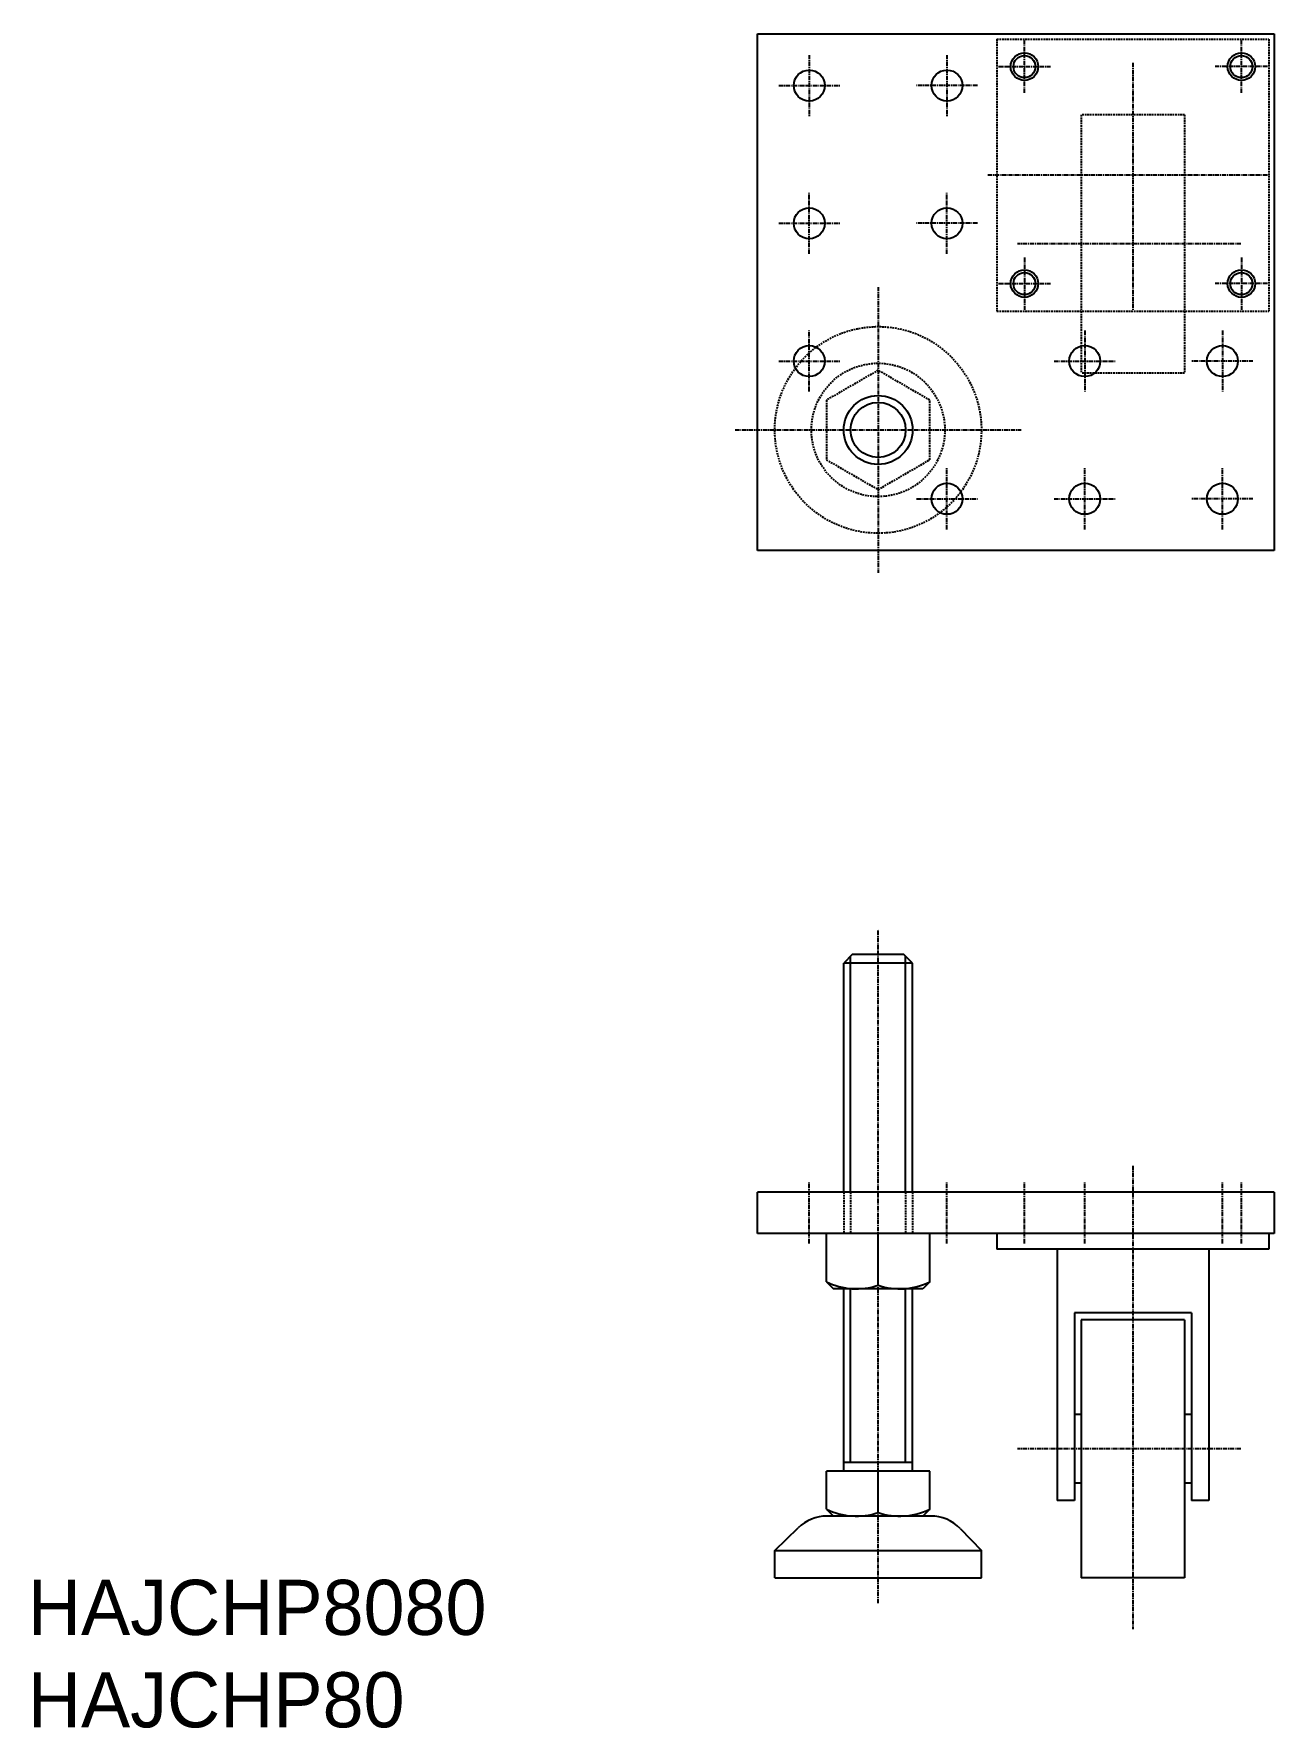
# Model space of a CAD drawing. Extents: x 2 to 362, y 0 to 492.
import ezdxf

# ---------------------------------------------------------------- set-up
doc = ezdxf.new("R2010")
doc.units = 0
doc.linetypes.add('CENTER', pattern=[2, 1.25, -0.25, 0.25, -0.25])
doc.linetypes.add('DASHED', pattern=[0.75, 0.5, -0.25])
doc.layers.get('0').update_dxf_attribs({"linetype": 'CONTINUOUS'})
doc.layers.add('CENTER', color=1, linetype='CENTER')

msp = doc.modelspace()

# ---------------------------------------------------------------- linework, layer by layer
at = {"color": 7, "linetype": 'CONTINUOUS'}
for p, q in [((211.92, 491.7), (361.92, 491.7)), ((211.92, 341.7), (211.92, 491.7)), ((361.92, 491.7), (361.92, 341.7)), ((361.92, 454.2), (361.92, 454.2)), ((361.92, 416.7), (361.92, 416.7)), ((361.92, 341.7), (211.92, 341.7)), ((239.42, 224.36), (236.92, 221.86)), ((236.92, 155.36), (236.92, 221.86)), ((256.92, 221.86), (236.92, 221.86)), ((254.42, 224.36), (239.42, 224.36)), ((256.92, 221.86), (254.42, 224.36)), ((256.92, 155.36), (256.92, 221.86)), ((361.92, 155.36), (211.92, 155.36)), ((211.92, 143.36), (211.92, 155.36)), ((361.92, 155.36), (361.92, 143.36)), ((361.92, 143.36), (211.92, 143.36)), ((231.92, 129.36), (231.92, 143.36)), ((246.92, 128.36), (246.92, 143.36)), ((261.92, 129.36), (261.92, 143.36)), ((281.42, 143.36), (281.42, 138.86)), ((360.42, 143.36), (360.42, 138.86)), ((360.42, 138.86), (281.42, 138.86)), ((298.92, 138.86), (298.92, 65.86)), ((342.92, 138.86), (342.92, 65.86)), ((231.92, 129.36), (233.92, 127.36)), ((261.92, 129.36), (259.92, 127.36)), ((259.92, 127.36), (233.92, 127.36)), ((236.92, 74.36), (236.92, 127.36)), ((256.92, 74.36), (256.92, 127.36)), ((303.92, 120.36), (303.92, 65.86)), ((337.92, 120.36), (303.92, 120.36)), ((305.92, 118.36), (305.92, 43.36)), ((335.92, 118.36), (305.92, 118.36)), ((335.92, 118.36), (335.92, 43.36)), ((337.92, 120.36), (337.92, 65.86)), ((305.92, 90.86), (303.92, 90.86)), ((337.92, 90.86), (335.92, 90.86)), ((261.92, 74.36), (231.92, 74.36)), ((231.92, 63.36), (231.92, 74.36)), ((256.92, 76.86), (236.92, 76.86)), ((246.92, 62.36), (246.92, 74.36)), ((261.92, 63.36), (261.92, 74.36)), ((305.92, 70.86), (303.92, 70.86)), ((337.92, 70.86), (335.92, 70.86)), ((303.92, 65.86), (298.92, 65.86)), ((342.92, 65.86), (337.92, 65.86)), ((231.92, 63.36), (233.92, 61.36)), ((262.16, 61.36), (232.07, 61.36)), ((259.92, 61.36), (233.92, 61.36)), ((261.92, 63.36), (259.92, 61.36)), ((216.92, 51.36), (223.7, 57.96)), ((270.79, 57.7), (276.92, 51.36)), ((216.92, 43.36), (216.92, 51.36)), ((216.92, 51.36), (276.92, 51.36)), ((276.92, 43.36), (276.92, 51.36)), ((216.92, 43.36), (276.92, 43.36)), ((335.92, 43.36), (305.92, 43.36))]:
    msp.add_line(p, q, dxfattribs=at)
at = {"color": 3, "linetype": 'DASHED'}
for p, q in [((281.42, 490.2), (360.42, 490.2)), ((281.42, 490.2), (281.42, 411.2)), ((360.42, 490.2), (360.42, 411.2)), ((305.92, 468.2), (305.92, 393.2)), ((335.92, 468.2), (305.92, 468.2)), ((335.92, 468.2), (335.92, 393.2)), ((281.42, 411.2), (360.42, 411.2)), ((246.92, 394.02), (231.92, 385.36)), ((261.92, 385.36), (246.92, 394.02)), ((335.92, 393.2), (305.92, 393.2)), ((231.92, 385.36), (231.92, 368.04)), ((261.92, 368.04), (261.92, 385.36)), ((231.92, 368.04), (246.92, 359.38)), ((246.92, 359.38), (261.92, 368.04)), ((236.92, 155.36), (236.92, 143.36)), ((238.92, 155.36), (238.92, 143.36)), ((254.92, 155.36), (254.92, 143.36)), ((256.92, 155.36), (256.92, 143.36))]:
    msp.add_line(p, q, dxfattribs=at)
at = {"color": 3, "linetype": 'CONTINUOUS'}
for p, q in [((238.92, 155.36), (238.92, 223.86)), ((254.92, 155.36), (254.92, 223.86)), ((238.92, 76.86), (238.92, 127.36)), ((254.92, 76.86), (254.92, 127.36))]:
    msp.add_line(p, q, dxfattribs=at)
for centre, radius in [((289.42, 482.2), 4), ((352.42, 482.2), 4), ((289.42, 419.2), 4), ((352.42, 419.2), 4), ((246.92, 376.7), 8)]:
    msp.add_circle(centre, radius, dxfattribs=at)
at = {"color": 7, "linetype": 'CONTINUOUS'}
for centre, radius in [((289.42, 482.2), 3.2), ((352.42, 482.2), 3.2), ((226.92, 476.7), 4.5), ((266.92, 476.7), 4.5), ((226.92, 436.7), 4.5), ((266.92, 436.7), 4.5), ((289.42, 419.2), 3.2), ((352.42, 419.2), 3.2), ((226.92, 396.7), 4.5), ((306.92, 396.7), 4.5), ((346.92, 396.7), 4.5), ((246.92, 376.7), 10), ((266.92, 356.7), 4.5), ((306.92, 356.7), 4.5), ((346.92, 356.7), 4.5)]:
    msp.add_circle(centre, radius, dxfattribs=at)
at = {"color": 3, "linetype": 'DASHED'}
for radius in [30, 19.37]:
    msp.add_circle((246.92, 376.7), radius, dxfattribs=at)
at = {"color": 7, "linetype": 'CONTINUOUS'}
for centre, radius, start, end in [((240.62, 146.83), 19.51, 243.5224, 288.8494), ((253.22, 146.86), 19.54, 251.1888, 296.4393), ((232.07, 49.36), 12, 90, 134.232), ((240.62, 80.83), 19.51, 243.5224, 288.8494), ((253.22, 80.86), 19.54, 251.1888, 296.4393), ((262.16, 49.36), 12, 44.0175, 90)]:
    msp.add_arc(centre, radius, start, end, dxfattribs=at)
at = {"layer": 'CENTER', "color": 1, "linetype": 'CENTER'}
for p, q in [((289.42, 474.62), (289.42, 489.77)), ((352.42, 474.62), (352.42, 489.77)), ((226.92, 485.56), (226.92, 467.84)), ((266.92, 485.56), (266.92, 467.84)), ((281.84, 482.2), (296.99, 482.2)), ((320.92, 483.29), (320.92, 411.62)), ((359.99, 482.2), (344.84, 482.2)), ((218.06, 476.7), (235.78, 476.7)), ((275.78, 476.7), (258.06, 476.7)), ((359.99, 450.7), (278.79, 450.7)), ((226.92, 427.84), (226.92, 445.56)), ((266.92, 427.84), (266.92, 445.56)), ((218.06, 436.7), (235.78, 436.7)), ((275.78, 436.7), (258.06, 436.7)), ((352.23, 430.7), (287.44, 430.7)), ((289.42, 426.77), (289.42, 411.62)), ((352.42, 426.77), (352.42, 411.62)), ((246.92, 418.2), (246.92, 335.2)), ((281.84, 419.2), (296.99, 419.2)), ((359.99, 419.2), (344.84, 419.2)), ((226.92, 387.84), (226.92, 405.56)), ((306.92, 405.56), (306.92, 387.84)), ((346.92, 405.56), (346.92, 387.84)), ((218.06, 396.7), (235.78, 396.7)), ((246.92, 394.2), (246.92, 359.2)), ((298.06, 396.7), (315.78, 396.7)), ((355.78, 396.7), (338.06, 396.7)), ((205.42, 376.7), (288.42, 376.7)), ((229.42, 376.7), (264.42, 376.7)), ((266.92, 347.84), (266.92, 365.56)), ((306.92, 347.84), (306.92, 365.56)), ((346.92, 347.84), (346.92, 365.56)), ((258.06, 356.7), (275.78, 356.7)), ((298.06, 356.7), (315.78, 356.7)), ((355.78, 356.7), (338.06, 356.7)), ((246.92, 36.07), (246.92, 231.59)), ((320.92, 163.06), (320.92, 28.55)), ((226.92, 140.51), (226.92, 158.22)), ((266.92, 140.51), (266.92, 158.22)), ((289.42, 140.51), (289.42, 158.22)), ((306.92, 140.51), (306.92, 158.22)), ((346.92, 140.51), (346.92, 158.22)), ((352.42, 140.51), (352.42, 158.22)), ((352.23, 80.86), (287.44, 80.86))]:
    msp.add_line(p, q, dxfattribs=at)

# ---------------------------------------------------------------- texts
at = {"color": 7, "linetype": 'CONTINUOUS'}
for s, p in [('HAJCHP8080', (0, 26.83)), ('HAJCHP80', (0, 0))]:
    msp.add_text(s, height=16, dxfattribs=at).set_placement(p)

doc.saveas('drawing.dxf')
